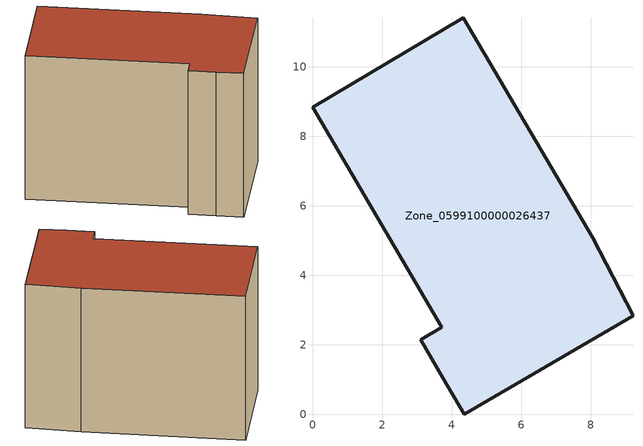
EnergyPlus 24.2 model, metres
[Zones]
Zone_0599100000026437
 floor ground (C_G): 4.37,0 3.74,1.05 3.11,2.14 3.71,2.51 0,8.83 4.34,11.41 8.06,5.08 9.22,2.84 z0
 wall outside (C_F): 3.74,1.05 4.37,0 9.22,2.84 8.06,5.08 4.34,11.41 0,8.83 3.71,2.51 3.11,2.14 3.74,1.05 z0:7.08
 roof outside (C_R): 9.22,2.84 8.06,5.08 4.34,11.41 0,8.83 3.71,2.51 3.11,2.14 3.74,1.05 4.37,0 z7.08
[BUILDING]
Pand.0599100000026437: North Axis=0; Terrain=City; Loads Convergence Tolerance Value=0.04; Temperature Convergence Tolerance Value=0.4; Solar Distribution=FullExterior; Maximum Number of Warmup Days=25; Minimum Number of Warmup Days=1
[Site:Location]
Rotterdam.The.Hague.AP_ZH_NLD Design_Conditions: Latitude=51.96; Longitude=4.45; Time Zone=1; Elevation=-4.5
[SITE:GROUNDTEMPERATURE:BUILDINGSURFACE]
18, 18, 18, 18, 18, 18, 18, 18, 18, 18, 18, 18
[MATERIAL] Thermal Absorptance=0.9; Solar Absorptance=0.7; Visible Absorptance=0.7
Name | Roughness | Thickness | Conductivity | Density | Specific Heat
G.TI.1946 | MediumSmooth | 0.15 | 1 | 540 | 1210
F.TI.1946 | Rough | 0.3 | 0.857143 | 1920 | 840
R.TI.1946 | MediumRough | 0.2 | 0.1 | 1500 | 1000
[CONSTRUCTION]
C_G: G.TI.1946
C_F: F.TI.1946
C_R: R.TI.1946
[ZONE]
Zone_0599100000026437: Type=1; Multiplier=1; Ceiling Height=Autocalculate; Volume=Autocalculate; Floor Area=autocalculate; Part of Total Floor Area=Yes
[ZONEINFILTRATION:DESIGNFLOWRATE]
Infil_Zone_0599100000026437: Zone or ZoneList or Space or SpaceList=Zone_0599100000026437; Schedule=AlwaysOn; Design Flow Rate Calculation Method=Flow/Area; Flow Rate per Floor Area=0.003; Constant Term Coefficient=1; Temperature Term Coefficient=0; Velocity Term Coefficient=0; Velocity Squared Term Coefficient=0
[HVACTEMPLATE:ZONE:IDEALLOADSAIRSYSTEM]
Zone_0599100000026437: Maximum Heating Supply Air Temperature=50; Minimum Cooling Supply Air Temperature=13; Maximum Heating Supply Air Humidity Ratio=0.0156; Minimum Cooling Supply Air Humidity Ratio=0.0077; Heating Limit=NoLimit; Cooling Limit=NoLimit; Dehumidification Control Type=ConstantSensibleHeatRatio; Cooling Sensible Heat Ratio=0.7; Dehumidification Setpoint=60; Humidification Control Type=None; Humidification Setpoint=30; Outdoor Air Method=None; Outdoor Air Flow Rate per Person=0.00944; Outdoor Air Flow Rate per Zone Floor Area=0; Outdoor Air Flow Rate per Zone=0; Demand Controlled Ventilation Type=None; Outdoor Air Economizer Type=NoEconomizer; Heat Recovery Type=None; Sensible Heat Recovery Effectiveness=0.7; Latent Heat Recovery Effectiveness=0.65
[ZONECONTROL:THERMOSTAT]
ThermostatControl_Zone_0599100000026437: Zone or ZoneList=Zone_0599100000026437; Control Type Schedule=DualSetpointControlType; Control 1=Thermostat_Zone_0599100000026437; Temperature Difference Between Cutout And Setpoint=0
[THERMOSTATSETPOINT:DUALSETPOINT]
Thermostat_Zone_0599100000026437: Heating Setpoint Temperature Schedule=HeatingSetpoint_Zone_0599100000026437; Cooling Setpoint Temperature Schedule=CoolingSetpoint_Zone_0599100000026437
[SCHEDULE:COMPACT]
HeatingSetpoint_Zone_0599100000026437: Through: 12/31, For: AllDays, Until: 24:00, 21
CoolingSetpoint_Zone_0599100000026437: Through: 12/31, For: AllDays, Until: 24:00, 24
DualSetpointControlType: Through: 12/31, For: AllDays, Until: 24:00, 4
AlwaysOn: Through: 12/31, For: AllDays, Until: 24:00, 1
